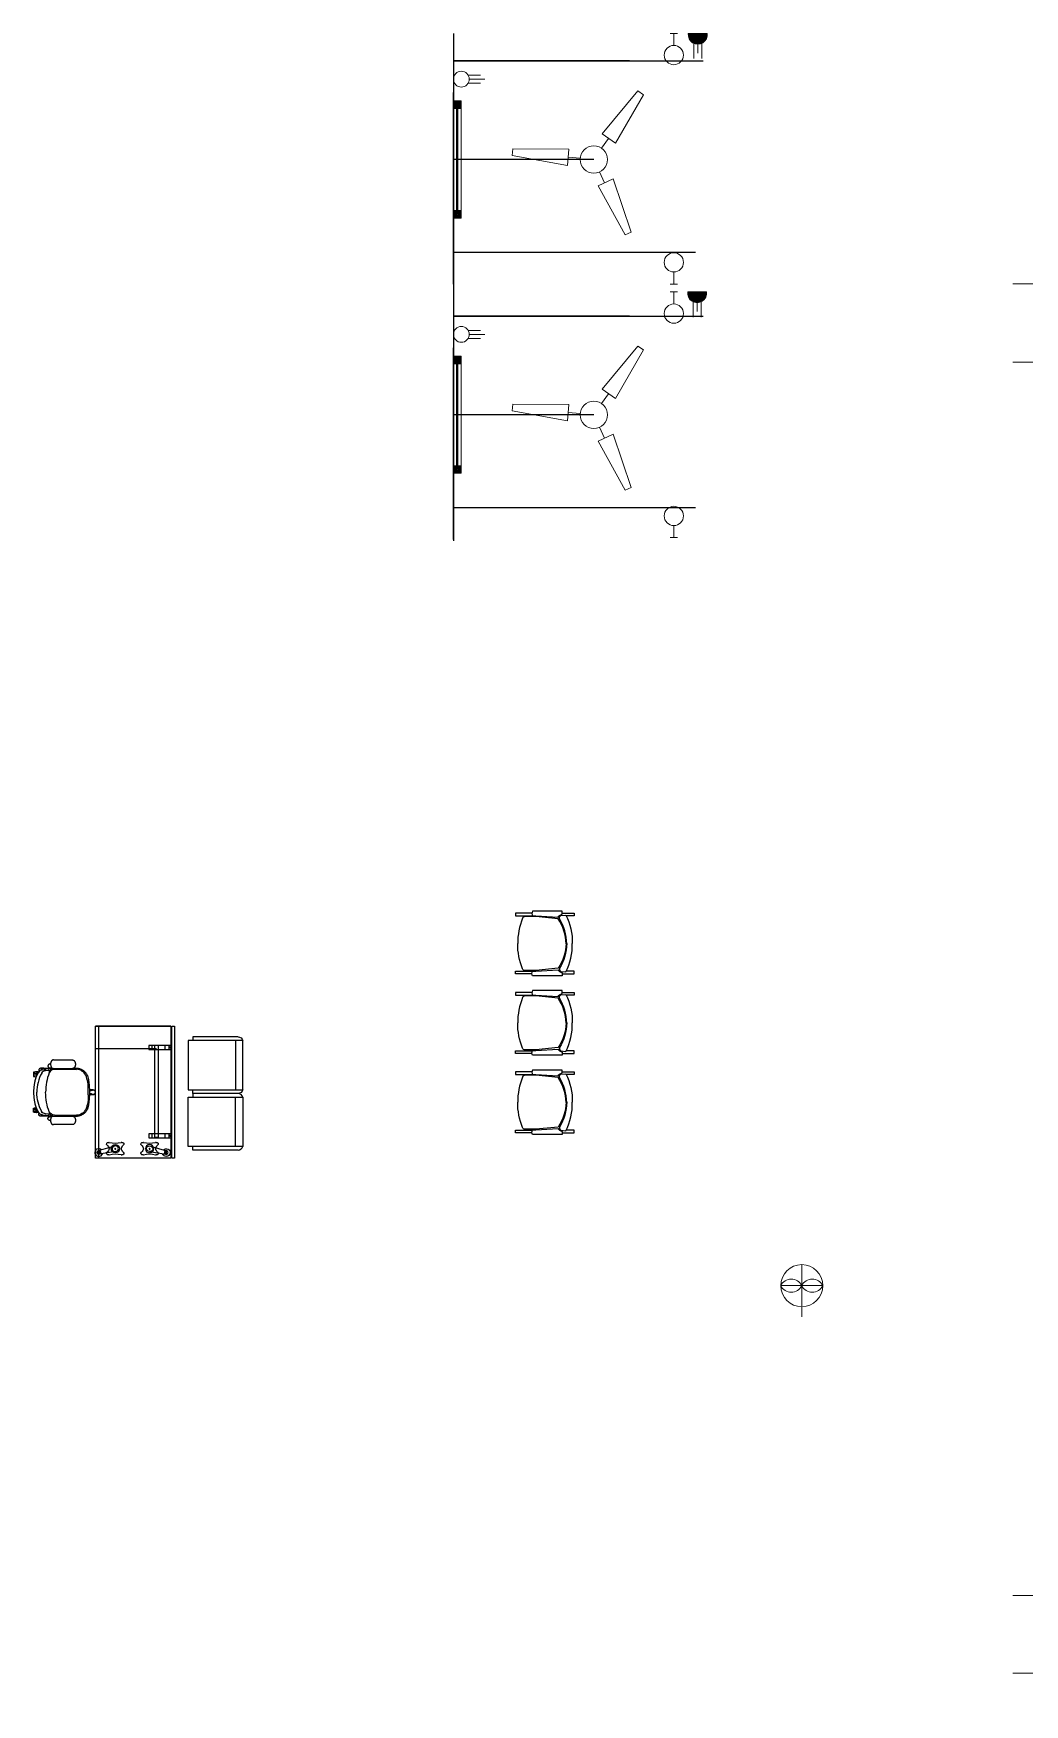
# Model space of a CAD drawing. Header units: inches. Extents: x 35258 to 134537, y 25067 to 83300.
# Drawn here: x 68410 to 68787, y 38888 to 39524 of the extents above; entities that cross this region are included whole.
import ezdxf

# ---------------------------------------------------------------- set-up
doc = ezdxf.new("R2010")
doc.units = ezdxf.units.IN
doc.header["$LTSCALE"] = 5
doc.header["$MEASUREMENT"] = 0
doc.layers.add('A-FURN-P-STOR-TA', color=34, linetype='Continuous')
doc.layers.add('dwgmodels.com', color=250, linetype='Continuous')
doc.layers.add('E. Fixture', color=6, linetype='Continuous', lineweight=20)
doc.layers.add('HATCH', color=251, linetype='Continuous', lineweight=5)

# ---------------------------------------------------------------- blocks, each defined once
blk = doc.blocks.new('grdfr')
at = {"color": 0}
for p, q in [((-689, 827), (-689, 827)), ((-689, 39), (-689, 827)), ((-689, 827), (-689, 39)), ((-689, 827), (-689, 39)), ((689, 827), (-689, 827)), ((689, 792), (-689, 792)), ((-452, 187), (-452, 827)), ((561, 628), (611, 796)), ((619, 615), (647, 787)), ((689, 39), (689, 827)), ((559, 617), (561, 628)), ((561, 607), (559, 617)), ((566, 597), (561, 607)), ((562, 631), (568, 640)), ((573, 590), (566, 597)), ((568, 640), (576, 647)), ((582, 587), (573, 590)), ((576, 647), (586, 651)), ((591, 586), (582, 587)), ((586, 651), (596, 650)), ((601, 589), (591, 586)), ((596, 650), (606, 647)), ((609, 595), (601, 589)), ((606, 647), (613, 639)), ((615, 604), (609, 595)), ((613, 639), (618, 629)), ((619, 615), (615, 604)), ((618, 629), (618, 618)), ((-689, 187), (-689, 187)), ((-493, 206), (-493, 172)), ((471, 206), (-493, 206)), ((-487, 267), (-447, 267)), ((-487, 32), (-487, 267)), ((-487, 238), (-447, 238)), ((-447, 267), (-447, 32)), ((435, 267), (475, 267)), ((435, 32), (435, 267)), ((435, 238), (475, 238)), ((471, 172), (471, 206)), ((475, 267), (475, 32)), ((561, 272), (559, 261)), ((559, 261), (561, 250)), ((566, 281), (561, 272)), ((561, 250), (611, 83)), ((562, 247), (568, 238)), ((573, 288), (566, 281)), ((568, 238), (576, 231)), ((582, 292), (573, 288)), ((576, 231), (586, 227)), ((591, 292), (582, 292)), ((586, 227), (596, 228)), ((601, 289), (591, 292)), ((596, 228), (606, 232)), ((609, 283), (601, 289)), ((606, 232), (613, 240)), ((615, 274), (609, 283)), ((613, 240), (618, 250)), ((619, 263), (615, 274)), ((618, 250), (618, 260)), ((619, 263), (647, 91)), ((-689, 39), (-689, 39)), ((-689, 39), (689, 39)), ((-689, 29), (-689, 0)), ((689, 29), (-689, 29)), ((-689, 0), (689, 0)), ((-493, 172), (471, 172)), ((-487, 100), (-447, 100)), ((-487, 61), (-447, 61)), ((-447, 32), (-487, 32)), ((435, 100), (475, 100)), ((435, 61), (475, 61)), ((475, 32), (435, 32)), ((689, 0), (689, 29))]:
    blk.add_line(p, q, dxfattribs=at)
for centre in [(-466, 48), (455, 48)]:
    blk.add_circle(centre, 4.92, dxfattribs=at)
for centre, major_axis, start_param, end_param in [((540, 693), (-11.8, 11.8), 4.577889, 7.415916), ((592, 733), (34.8, 34.8), 3.007092, 3.860919), ((586, 733), (-34.8, 34.8), 2.422266, 3.276093), ((638, 693), (-11.8, 11.8), 3.579658, 6.417686), ((540, 545), (11.8, 11.8), 1.982083, 4.846889), ((478, 670), (34.8, 34.8), 5.762608, 5.84512), ((478, 569), (34.8, 34.8), 5.123676, 5.245297), ((287, 619), (-175, 175), 3.6745, 4.191812), ((592, 505), (-34.8, 34.8), -0.719326, 0.1345), ((589, 619), (3.48, 3.48), 1.570796326811623, 7.85398163399121), ((586, 505), (34.8, 34.8), 6.148685, 7.002512), ((638, 545), (11.8, 11.8), 3.007092, 5.871899), ((890, 619), (-2, 247), 1.298648, 1.81596), ((700, 670), (34.8, 34.8), 2.008862, 2.091373), ((700, 569), (34.8, 34.8), 2.608685, 2.730306), ((540, 335), (-11.8, 11.8), 4.577889, 7.415916), ((638, 335), (-11.8, 11.8), 3.579658, 6.417686), ((540, 187), (11.8, 11.8), 1.982083, 4.846889), ((478, 312), (34.8, 34.8), 5.762608, 5.84512), ((478, 211), (-34.8, 34.8), 3.552879, 3.6745), ((287, 261), (-175, 175), 3.6745, 4.191812), ((589, 260), (31.3, 31.3), 1.570796326793968, 7.853981633973554), ((592, 375), (34.8, 34.8), 3.007092, 3.860919), ((592, 147), (-34.8, 34.8), -0.719326, 0.1345), ((589, 261), (3.48, 3.48), 1.57079632680326, 7.853981633982846), ((586, 375), (-34.8, 34.8), 2.422266, 3.276093), ((586, 147), (34.8, 34.8), 6.148685, 7.002512), ((638, 187), (11.8, 11.8), 3.007092, 5.871899), ((891, 261), (-2, 247), 1.298648, 1.81596), ((700, 312), (34.8, 34.8), 2.008862, 2.091373), ((700, 211), (34.8, 34.8), 2.608685, 2.730306), ((629, 87), (-28.7, 28.7), 6.234954, 11.467318), ((629, 87), (9.22, 9.22), 3.141593, 9.424778), ((629, 87), (-4.04, 4.04), 1.570796326766057, 7.853981633945644)]:
    blk.add_ellipse(centre, major_axis=major_axis, ratio=1, start_param=start_param, end_param=end_param, dxfattribs=at)
at = {"color": 0, "extrusion": (0, 0, -1)}
for centre, major_axis, start_param, end_param in [((629, 791), (-28.7, 28.7), 4.696775, 9.896522), ((629, 791), (-13.2, 13.2), 1.570796326797097, 7.853981633976684), ((629, 791), (-9.22, 9.22), 1.570796326794897, 7.853981633974483), ((629, 791), (-4.04, 4.04), 1.570796326823736, 7.853981634003322), ((589, 619), (-31.3, 31.3), 1.570796326793968, 7.853981633973554)]:
    blk.add_ellipse(centre, major_axis=major_axis, ratio=1, start_param=start_param, end_param=end_param, dxfattribs=at)
at = {"color": 0}
blk.add_ellipse((629, 87), major_axis=(-13.2, 13.2), ratio=1, dxfattribs=at)
blk = doc.blocks.new('fdss')
at = {"color": 0}
for p, q in [((426, 240), (196, 239)), ((470, 236), (480, 226)), ((480, 225), (479, 223)), ((482, 204), (480, 210)), ((484, 228), (520, 224)), ((617, 196), (646, 196)), ((618, 179), (646, 179)), ((647, 195), (647, 179)), ((426, -240), (196, -239)), ((470, -236), (480, -226)), ((480, -225), (479, -223)), ((482, -204), (480, -210)), ((484, -228), (520, -224)), ((617, -196), (646, -196)), ((618, -179), (646, -179)), ((647, -195), (647, -179))]:
    blk.add_line(p, q, dxfattribs=at)
for points in [[(505, 245), (520, 247), (546, 249), (551, 249)], [(566, 236), (554, 235), (512, 240)], [(33, 21), (34, 20), (36, 19), (37, 18), (37, 18), (39, 18)], [(39, 18), (41, 17), (43, 17), (46, 16), (47, 16), (50, 16), (53, 16), (55, 16), (57, 16), (60, 16), (63, 16)], [(75, -28), (75, 0), (75, 28)], [(33, -21), (34, -20), (36, -19), (37, -18), (37, -18), (39, -18)], [(39, -18), (41, -17), (43, -17), (46, -16), (47, -16), (50, -16), (53, -16), (55, -16), (57, -16), (60, -16), (63, -16)], [(505, -245), (520, -247), (546, -249), (551, -249)], [(566, -236), (554, -235), (512, -240)]]:
    blk.add_lwpolyline(points, dxfattribs=at)
at = {"color": 0, "extrusion": (0, 0, -1)}
for centre, major_axis, start_param, end_param in [((445, 42), (-262, 262), 5.459154, 5.874691), ((201, 128), (-79, 79), 5.969012, 7.027382), ((424, 173), (47, 47), -0.751727, 0.301996), ((424, 175), (54.1, 54.1), -0.544214, -0.156468), ((514, 220), (24.9, 24.9), 3.662908, 4.015109), ((484, 224), (3.3, 3.3), 4.243712, 5.205719), ((484, 229), (-1.47, 1.47), 3.927418, 5.578652), ((-41, 3), (553, 91), -0.204201, 0.167634), ((500, 224), (-12.9, 12.9), 5.819354, 6.506047), ((509, 207), (26.9, 26.9), -1.329065, -0.883773), ((521, 177), (-33.1, 33.1), 0.763307, 1.830683), ((550, 228), (14.8, 14.8), -0.735707, 0.161366), ((545, 180), (-39.3, 39.3), 0.935679, 1.762262), ((193, 0), (-296, 296), 1.856147, 2.355859), ((566, 238), (1.31, 1.31), 0.929037, 2.293349), ((563, 238), (-2.9, 2.9), 1.793197, 2.458506), ((597, 186), (15.6, 15.6), -0.947253, 1.474381), ((621, 198), (-1.12, 1.12), 2.396655, 3.926991), ((621, 177), (-1.12, 1.12), 0.785398, 2.315734), ((646, 195), (0.539, 0.539), -0.785398, 0.785398), ((646, 179), (-0.539, 0.539), 2.356195, 3.926991)]:
    blk.add_ellipse(centre, major_axis=major_axis, ratio=1, start_param=start_param, end_param=end_param, dxfattribs=at)
at = {"color": 0}
for centre, major_axis, start_param, end_param in [((445, -42), (262, 262), 2.317561, 2.733098), ((-41, -3), (-553, 91), 2.937392, 3.309227), ((193, 0), (296, 296), 4.99774, 5.497452), ((597, -186), (15.6, 15.6), 3.765136, 6.18677), ((201, -128), (79, 79), 2.82742, 3.885789), ((424, -173), (-47, 47), 2.389866, 3.443588), ((424, -175), (-54.1, 54.1), 2.597378, 2.985125), ((514, -220), (-24.9, 24.9), 0.521315, 0.873517), ((484, -224), (-3.3, 3.3), 1.102119, 2.064126), ((484, -229), (1.47, 1.47), 0.785825, 2.437059), ((500, -224), (12.9, 12.9), 2.677762, 3.364454), ((509, -207), (-26.9, 26.9), 1.812527, 2.25782), ((521, -177), (33.1, 33.1), 3.9049, 4.972275), ((550, -228), (-14.8, 14.8), 2.405886, 3.302959), ((545, -180), (39.3, 39.3), 4.077272, 4.903855), ((566, -238), (-1.31, 1.31), 4.07063, 5.434941), ((563, -238), (2.9, 2.9), 4.93479, 5.600098), ((621, -177), (1.12, 1.12), 3.926991, 5.457327), ((621, -198), (1.12, 1.12), 5.538248, 7.068583), ((646, -179), (0.539, 0.539), 5.497787, 7.068583), ((646, -195), (-0.539, 0.539), 2.356195, 3.926991)]:
    blk.add_ellipse(centre, major_axis=major_axis, ratio=1, start_param=start_param, end_param=end_param, dxfattribs=at)
for points, weights, knots in [([(227, 252), (219, 252), (211, 252), (156, 255), (115, 218), (74, 180), (72, 125), (63, 75), (63, 25), (63, 13), (62, 0), (63, -13), (63, -25), (63, -75), (72, -125), (74, -180), (115, -218), (156, -255), (211, -252), (219, -252), (227, -252)], [1, 1, 1, 0.920970329426, 1, 0.920970329426, 1, 0.996764637726, 1, 1, 1, 1, 1, 0.996764637726, 1, 0.920970329426, 1, 0.920970329426, 1, 1, 1], [0, 0, 0, 1, 1, 1.800466, 1.800466, 2.600931, 2.600931, 2.761856, 2.761856, 3.761856, 3.761856, 4.761856, 4.761856, 4.922781, 4.922781, 5.723247, 5.723247, 6.523712, 6.523712, 7.523712, 7.523712, 7.523712]), ([(436, 337), (338, 337), (240, 337), (234, 338), (228, 335), (217, 328), (212, 315), (204, 293), (212, 271), (217, 258), (228, 251), (234, 248), (240, 248)], [1, 1, 1, 0.962754439438, 1, 0.939418827348, 1, 0.934055427035, 1, 0.939418827348, 1, 0.962754439438, 1], [0, 0, 0, 1, 1, 1.54757, 1.54757, 2.247301, 2.247301, 2.977684, 2.977684, 3.677415, 3.677415, 4.224984, 4.224984, 4.224984]), ([(436, 337), (443, 338), (449, 335), (460, 328), (464, 315), (473, 293), (464, 271), (460, 258), (449, 251), (443, 248), (436, 248), (338, 248), (240, 248)], [1, 0.96275443944, 1, 0.939418827348, 1, 0.934055427035, 1, 0.939418827348, 1, 0.96275443944, 1, 1, 1], [0, 0, 0, 0.54757, 0.54757, 1.247301, 1.247301, 1.977684, 1.977684, 2.677415, 2.677415, 3.224984, 3.224984, 4.224984, 4.224984, 4.224984]), ([(447, 248), (506, 249), (566, 251), (577, 251), (585, 244), (591, 239), (592, 232), (592, 228), (590, 225), (589, 221), (585, 219)], [1, 1, 1, 0.935512434708, 1, 0.918468104225, 1, 0.965843473499, 1, 0.972653000165, 1], [0, 0, 0, 1, 1, 1.722179, 1.722179, 2.535393, 2.535393, 3.059628, 3.059628, 3.528435, 3.528435, 3.528435]), ([(468, 296), (480, 296), (489, 288), (493, 285), (494, 280), (496, 274), (494, 268), (488, 255), (474, 254), (463, 254), (452, 253)], [1, 0.943338632687, 1, 0.968267368414, 1, 0.9394851057, 1, 0.864198855487, 1, 1, 1], [0, 0, 0, 0.676489, 0.676489, 1.181677, 1.181677, 1.881021, 1.881021, 2.935502, 2.935502, 3.935502, 3.935502, 3.935502]), ([(591, 211), (619, 173), (629, 128), (645, 65), (645, 0), (645, -65), (629, -128), (619, -173), (591, -211)], [1, 0.979760898136, 1, 0.992391068779, 1, 0.992391068779, 1, 0.979760898136, 1], [0, 0, 0, 0.403066, 0.403066, 0.649944, 0.649944, 0.896822, 0.896822, 1.299888, 1.299888, 1.299888]), ([(592, 211), (618, 216), (643, 209), (646, 209), (646, 206), (646, 203), (646, 199), (646, 198), (644, 198), (630, 198), (616, 198)], [1, 0.974666881773, 1, 0.783317345499, 1, 1, 1, 0.707106807826, 1, 1, 1], [0, 0, 0, 0.451139, 0.451139, 1.792762, 1.792762, 2.792762, 2.792762, 4.363559, 4.363559, 5.363559, 5.363559, 5.363559]), ([(618, 177), (631, 177), (644, 177), (645, 177), (645, 176), (646, 176), (646, 175), (646, 172), (646, 168), (646, 166), (643, 165), (631, 161), (619, 161)], [1, 1, 1, 0.923879528314, 1, 0.923879528314, 1, 1, 1, 0.783317456604, 1, 0.992237440768, 1], [0, 0, 0, 1, 1, 1.785398, 1.785398, 2.570796, 2.570796, 3.570796, 3.570796, 4.912419, 4.912419, 5.161781, 5.161781, 5.161781]), ([(33, -20), (22, -27), (10, -20), (-1, -13), (0, 0), (-1, 13), (10, 20), (22, 27), (33, 20)], [1, 0.85579821339, 1, 0.85579821339, 1, 0.855798213391, 1, 0.855798213391, 1], [0, 0, 0, 1.087409, 1.087409, 2.174818, 2.174818, 3.262227, 3.262227, 4.349636, 4.349636, 4.349636]), ([(12, 21), (13, 23), (15, 23), (39, 29), (63, 25)], [1, 0.873023611703, 1, 0.980536821249, 1], [0, 0, 0, 1.018856, 1.018856, 1.414094, 1.414094, 1.414094]), ([(12, -21), (13, -23), (15, -23), (39, -29), (63, -25)], [1, 0.873023611717, 1, 0.980536821249, 1], [0, 0, 0, 1.018856, 1.018856, 1.414094, 1.414094, 1.414094]), ([(618, -177), (631, -177), (644, -177), (645, -177), (645, -176), (646, -176), (646, -175), (646, -172), (646, -168), (646, -166), (643, -165), (631, -161), (619, -161)], [1, 1, 1, 0.923879528318, 1, 0.923879528318, 1, 1, 1, 0.783317456602, 1, 0.992237440768, 1], [0, 0, 0, 1, 1, 1.785398, 1.785398, 2.570796, 2.570796, 3.570796, 3.570796, 4.912419, 4.912419, 5.161781, 5.161781, 5.161781]), ([(464, -271), (460, -258), (449, -251), (443, -248), (436, -248), (338, -248), (240, -248), (234, -248), (228, -251), (217, -258), (212, -271), (204, -293), (212, -315), (217, -328), (228, -335), (234, -338), (240, -337), (338, -337), (436, -337)], [1, 0.939418827349, 1, 0.96275443944, 1, 1, 1, 0.962754439438, 1, 0.939418827349, 1, 0.934055427035, 1, 0.939418827348, 1, 0.962754439438, 1, 1, 1], [0, 0, 0, 0.699731, 0.699731, 1.247301, 1.247301, 2.247301, 2.247301, 2.794871, 2.794871, 3.494602, 3.494602, 4.224984, 4.224984, 4.924715, 4.924715, 5.472285, 5.472285, 6.472285, 6.472285, 6.472285]), ([(464, -271), (473, -293), (464, -315), (460, -328), (449, -335), (443, -338), (436, -337)], [1, 0.934055427035, 1, 0.939418827348, 1, 0.96275443944, 1], [0, 0, 0, 0.730383, 0.730383, 1.430114, 1.430114, 1.977684, 1.977684, 1.977684]), ([(447, -248), (506, -249), (566, -251), (577, -251), (585, -244), (591, -239), (592, -232), (592, -228), (590, -225), (589, -221), (585, -219)], [1, 1, 1, 0.935512434708, 1, 0.918468104224, 1, 0.965843473499, 1, 0.972653000166, 1], [0, 0, 0, 1, 1, 1.722179, 1.722179, 2.535393, 2.535393, 3.059628, 3.059628, 3.528435, 3.528435, 3.528435]), ([(468, -296), (480, -296), (489, -288), (493, -285), (494, -280), (496, -274), (494, -268), (488, -255), (474, -254), (463, -254), (452, -253)], [1, 0.943338632687, 1, 0.968267368413, 1, 0.9394851057, 1, 0.864198855486, 1, 1, 1], [0, 0, 0, 0.676489, 0.676489, 1.181677, 1.181677, 1.881021, 1.881021, 2.935502, 2.935502, 3.935502, 3.935502, 3.935502]), ([(592, -211), (618, -216), (643, -209), (646, -209), (646, -206), (646, -203), (646, -199), (646, -198), (644, -198), (630, -198), (616, -198)], [1, 0.974666881774, 1, 0.7833173455, 1, 1, 1, 0.707106807832, 1, 1, 1], [0, 0, 0, 0.451139, 0.451139, 1.792762, 1.792762, 2.792762, 2.792762, 4.363559, 4.363559, 5.363559, 5.363559, 5.363559])]:
    blk.add_rational_spline(points, weights, degree=2, knots=knots, dxfattribs=at)
blk = doc.blocks.new('dfgdddd')
at = {"color": 0, "ltscale": 10}
for p, q in [((-257, 0), (-257, 571)), ((-257, 571), (257, 571)), ((257, 571), (257, 0)), ((-295, 522), (-295, 51)), ((257, 494), (-257, 494)), ((295, 522), (295, 51)), ((-295, 51), (-257, 51)), ((257, 0), (-257, 0)), ((295, 51), (257, 51))]:
    blk.add_line(p, q, dxfattribs=at)
for centre, start, end in [((-244, 522), 104.4775, 180), ((244, 522), 0, 75.5225)]:
    blk.add_arc(centre, 50.8, start, end, dxfattribs=at)
blk = doc.blocks.new('chair033')
at = {"color": 0, "lineweight": -2}
for points in [[(-230, -108), (-230, 17), (-210, 17), (-210, -113)], [(230, -108), (230, 17), (210, 17), (210, -113)], [(-230, -338), (-230, -428), (-210, -428), (-210, -366)], [(230, -338), (230, -428), (210, -428), (210, -366)]]:
    blk.add_lwpolyline(points, dxfattribs=at)
for points in [[(1, -367, -0.129806), (-187, -307), (-204, -137), (-204, -56, -0.30894), (-191, -37, -0.09648), (0, 0, -0.09648)], [(-1, -367, 0.129806), (187, -307), (204, -137), (204, -56, 0.30894), (191, -37, 0.09648), (0, 0, 0.09648)], [(1, -372, -0.119401), (-187, -317, 0.398658), (-212, -327), (-215, -363, 0.13244), (0, -413)], [(-1, -372, 0.119401), (187, -317, -0.398658), (212, -327), (215, -363, -0.13244), (0, -413)]]:
    blk.add_lwpolyline(points, format="xyb", dxfattribs=at)
for points in [[(-244, -337), (-244, -157), (-244, -112, -0.285714), (-209, -112), (-209, -137), (-199, -306, 0.220172), (-212, -317), (-222, -337)], [(244, -337), (244, -157), (244, -112, 0.285714), (209, -112), (209, -137), (199, -306, -0.220172), (212, -317), (222, -337)]]:
    blk.add_lwpolyline(points, format="xyb", close=True, dxfattribs=at)
blk = doc.blocks.new('tu')
at = {"layer": 'E. Fixture'}
for p, q in [((27127.2, -3640.35), (27127.2, -3628.35)), ((27121.06, -3634.35), (27118.26, -3634.35)), ((27133.2, -3634.35), (27121.2, -3634.35))]:
    blk.add_line(p, q, dxfattribs=at)
blk.add_circle((27127.2, -3634.35), 6, dxfattribs=at)
for centre, start, end in [((27128.7, -3631.35), 116.564, 243.436), ((27125.7, -3631.35), 296.564, 63.436), ((27128.7, -3637.35), 116.564, 243.436), ((27125.7, -3637.35), 296.564, 63.436)]:
    blk.add_arc(centre, 3.35, start, end, dxfattribs=at)
blk = doc.blocks.new('14')
at = {"layer": 'E. Fixture'}
for p, q in [((26233.99, -3909.11), (26233.99, -3891.11)), ((26224.99, -3900.11), (26242.99, -3900.11))]:
    blk.add_line(p, q, dxfattribs=at)
for centre, start, end in [((26229.49, -3902.36), 26.564, 153.436), ((26229.49, -3897.86), 206.564, 333.436), ((26238.49, -3902.36), 26.564, 153.436), ((26238.49, -3897.86), 206.564, 333.436)]:
    blk.add_arc(centre, 5.03, start, end, dxfattribs=at)
blk = doc.blocks.new('S')
at = {"layer": 'E. Fixture'}
for p, q in [((27102.47, -3564.52), (27101.37, -3580.67)), ((27104.44, -3564.49), (27102.47, -3564.52)), ((27104.44, -3564.49), (27106.12, -3580.63)), ((27106.12, -3580.63), (27101.37, -3580.67)), ((27103.45, -3584.14), (27103.45, -3580.66)), ((27082.54, -3599.02), (27095.82, -3589.69)), ((27095.82, -3589.69), (27098.17, -3593.81)), ((27111.08, -3589.69), (27108.73, -3593.81)), ((27124.36, -3599.02), (27111.08, -3589.69)), ((27083.52, -3600.72), (27098.17, -3593.81)), ((27100.04, -3590.05), (27097.02, -3591.79)), ((27106.86, -3590.05), (27109.88, -3591.79)), ((27123.38, -3600.72), (27108.73, -3593.81)), ((27082.54, -3599.02), (27083.52, -3600.72)), ((27124.36, -3599.02), (27123.38, -3600.72))]:
    blk.add_line(p, q, dxfattribs=at)
blk.add_circle((27103.45, -3588.08), 3.94, dxfattribs=at)
blk = doc.blocks.new('oo')
at = {"layer": 'E. Fixture', "lineweight": 15}
for p, q in [((755.23, 589.1), (809.18, 589.1)), ((755.23, 589.03), (809.18, 589.03)), ((755.23, 588.97), (809.18, 588.97)), ((755.23, 588.9), (809.18, 588.9)), ((755.23, 588.77), (809.18, 588.77)), ((755.23, 588.63), (809.18, 588.63)), ((755.23, 588.57), (809.18, 588.57)), ((755.23, 588.5), (809.18, 588.5)), ((755.23, 588.43), (809.18, 588.43)), ((755.23, 588.43), (809.18, 588.43))]:
    blk.add_line(p, q, dxfattribs=at)
at = {"layer": 'E. Fixture', "color": 5, "lineweight": 15}
blk.add_lwpolyline([(751.23, 590.77), (813.18, 590.77), (813.18, 586.76), (751.23, 586.76), (751.23, 590.77)], dxfattribs=at)
at = {"layer": 'HATCH', "lineweight": 15}
for points in [[(751.23, 590.77), (755.23, 590.77), (755.23, 586.76), (751.23, 586.76)], [(751.56, 590.43), (754.89, 590.43), (754.89, 587.1), (751.56, 587.1)], [(751.89, 590.1), (754.56, 590.1), (754.56, 587.43), (751.89, 587.43)], [(752.23, 589.77), (754.23, 589.77), (754.23, 587.76), (752.23, 587.76)], [(752.56, 589.43), (753.89, 589.43), (753.89, 588.1), (752.56, 588.1)], [(752.89, 589.1), (753.56, 589.1), (753.56, 588.43), (752.89, 588.43)], [(813.18, 590.77), (809.18, 590.77), (809.18, 586.76), (813.18, 586.76)], [(812.85, 590.43), (809.51, 590.43), (809.51, 587.1), (812.85, 587.1)], [(812.52, 590.1), (809.85, 590.1), (809.85, 587.43), (812.52, 587.43)], [(812.18, 589.77), (810.18, 589.77), (810.18, 587.76), (812.18, 587.76)], [(811.85, 589.43), (810.52, 589.43), (810.52, 588.1), (811.85, 588.1)], [(811.52, 589.1), (810.85, 589.1), (810.85, 588.43), (811.52, 588.43)]]:
    blk.add_lwpolyline(points, close=True, dxfattribs=at)
blk = doc.blocks.new('05')
at = {"layer": 'E. Fixture'}
blk.add_hatch(color=256, dxfattribs=at).paths.add_polyline_path([(27124.32, -3822.56), (27124.32, -3814.56, 1.138442)])
for p, q in [((27122.65, -3816.83), (27113.67, -3816.83)), ((27122.65, -3818.56), (27115.97, -3818.56)), ((27124.32, -3822.56), (27124.32, -3814.56)), ((27122.65, -3820.28), (27113.67, -3820.28))]:
    blk.add_line(p, q, dxfattribs=at)
blk.add_arc((27123.8, -3818.56), 4.03, 82.59172, 277.40828, dxfattribs=at)

msp = doc.modelspace()

# ---------------------------------------------------------------- linework, layer by layer
for p, q in [((68569.53, 39524.34), (68569.53, 39428.29)), ((68569.53, 39517.86), (68569.53, 39514.86)), ((68569.53, 39514.86), (68569.53, 39341.72)), ((68636.66, 39513.88), (68569.53, 39513.88)), ((68569.53, 39513.88), (68664.74, 39513.88)), ((68636.66, 39513.88), (68661.74, 39513.88)), ((68569.53, 39428.86), (68569.53, 39501.86)), ((68623.02, 39476.31), (68569.53, 39476.31)), ((68661.74, 39440.88), (68569.53, 39440.88)), ((68569.53, 39427.07), (68569.53, 39331.03)), ((68569.53, 39425.86), (68569.53, 39332.24)), ((68569.53, 39420.6), (68569.53, 39417.6)), ((68636.66, 39416.62), (68569.53, 39416.62)), ((68569.53, 39416.62), (68664.74, 39416.62)), ((68636.66, 39416.62), (68661.74, 39416.62)), ((68569.53, 39331.59), (68569.53, 39404.6)), ((68623.02, 39379.05), (68569.53, 39379.05)), ((68569.53, 39341.72), (68569.53, 39344.72)), ((68661.74, 39343.62), (68569.53, 39343.62))]:
    msp.add_line(p, q)
at = {"layer": 'E. Fixture', "lineweight": 5}
for p, q in [((68652.11, 39524.34), (68654.89, 39524.34)), ((68653.5, 39519.75), (68653.5, 39524.34)), ((68575.15, 39508.49), (68579.86, 39508.49)), ((68575.55, 39506.93), (68581.49, 39506.93)), ((68575.15, 39505.38), (68579.86, 39505.38)), ((68653.5, 39433.45), (68653.5, 39428.86)), ((68654.89, 39428.86), (68652.11, 39428.86)), ((68652.11, 39425.86), (68654.89, 39425.86)), ((68653.5, 39421.27), (68653.5, 39425.86)), ((68575.15, 39411.22), (68579.86, 39411.22)), ((68575.15, 39408.12), (68579.86, 39408.12)), ((68575.55, 39409.67), (68581.49, 39409.67)), ((68653.5, 39336.83), (68653.5, 39332.24)), ((68654.89, 39332.24), (68652.11, 39332.24))]:
    msp.add_line(p, q, dxfattribs=at)
for centre, radius in [((68653.5, 39516.08), 3.67), ((68572.54, 39506.93), 3.01), ((68653.5, 39437.12), 3.67), ((68653.5, 39417.6), 3.67), ((68572.54, 39409.67), 3.01), ((68653.5, 39340.51), 3.67)]:
    msp.add_circle(centre, radius, dxfattribs=at)

# ---------------------------------------------------------------- block references
at = {"lineweight": 5, "xscale": -0.7200000000000001, "yscale": 0.7200000000000001, "zscale": 0.7200000000000001, "rotation": 270}
for p in [(68147.06, 38913.13), (68147.06, 38815.86)]:
    msp.add_blockref('oo', p, dxfattribs=at)
at = {"layer": 'A-FURN-P-STOR-TA', "xscale": -0.05039628530725922, "yscale": 0.05039628530725922, "zscale": 0.05039628530725922, "rotation": 90}
for p in [(68594.01, 39177.6), (68594.01, 39147.36), (68594.01, 39117.12)]:
    msp.add_blockref('chair033', p, dxfattribs=at)
at = {"layer": 'dwgmodels.com', "color": 0, "yscale": 0.03650400000000001, "zscale": 0.03650400000000001}
for name, p, xscale, rotation in [('grdfr', (68463.28, 39120.93), -0.03650400000000001, 89.99999999355947), ('dfgdddd', (68468.4, 39131.26), -0.03650400000000001, 269.9999999935595), ('fdss', (68433.11, 39120.93), -0.03650400000000001, 359.9999999935595), ('dfgdddd', (68468.4, 39109.7), 0.03650400000000001, 269.9999999935595)]:
    msp.add_blockref(name, p, dxfattribs=dict(at, xscale=xscale, rotation=rotation))
at = {"layer": 'E. Fixture', "lineweight": 5}
for name, p, xscale, yscale, zscale, rotation in [('05', (72099.61, 15110.39), -0.9000757838413848, 0.900075783838929, 0.9000757838413848, 270), ('S', (38223.7, 20138.79), -1.317800955128273, 1.317800955121213, 1.317800955120776, 204.9199077408056), ('14', (73995.23, 74410.54), 1.333445605687302, 1.333445605687302, 1.333445605687302, 270), ('05', (72099.38, 15011.91), -0.9000757838413848, 0.900075783838929, 0.9000757838413848, 270), ('14', (73995.23, 74380.65), 1.333445605687302, 1.333445605687302, 1.333445605687302, 270), ('S', (38223.7, 20041.52), -1.317800955128273, 1.317800955121213, 1.317800955120776, 204.9199077408056), ('tu', (63856.04, 2874.61), 1.33344560569094, 1.33344560569094, 1.33344560569094, 89.99999999999999), ('14', (63594.06, 73910.79), -1.333445605687302, 1.333445605687302, 1.333445605689528, 90), ('14', (63594.06, 73881.26), -1.333445605687302, 1.333445605687302, 1.333445605689528, 90)]:
    msp.add_blockref(name, p, dxfattribs=dict(at, xscale=xscale, yscale=yscale, zscale=zscale, rotation=rotation))

doc.saveas('drawing.dxf')
